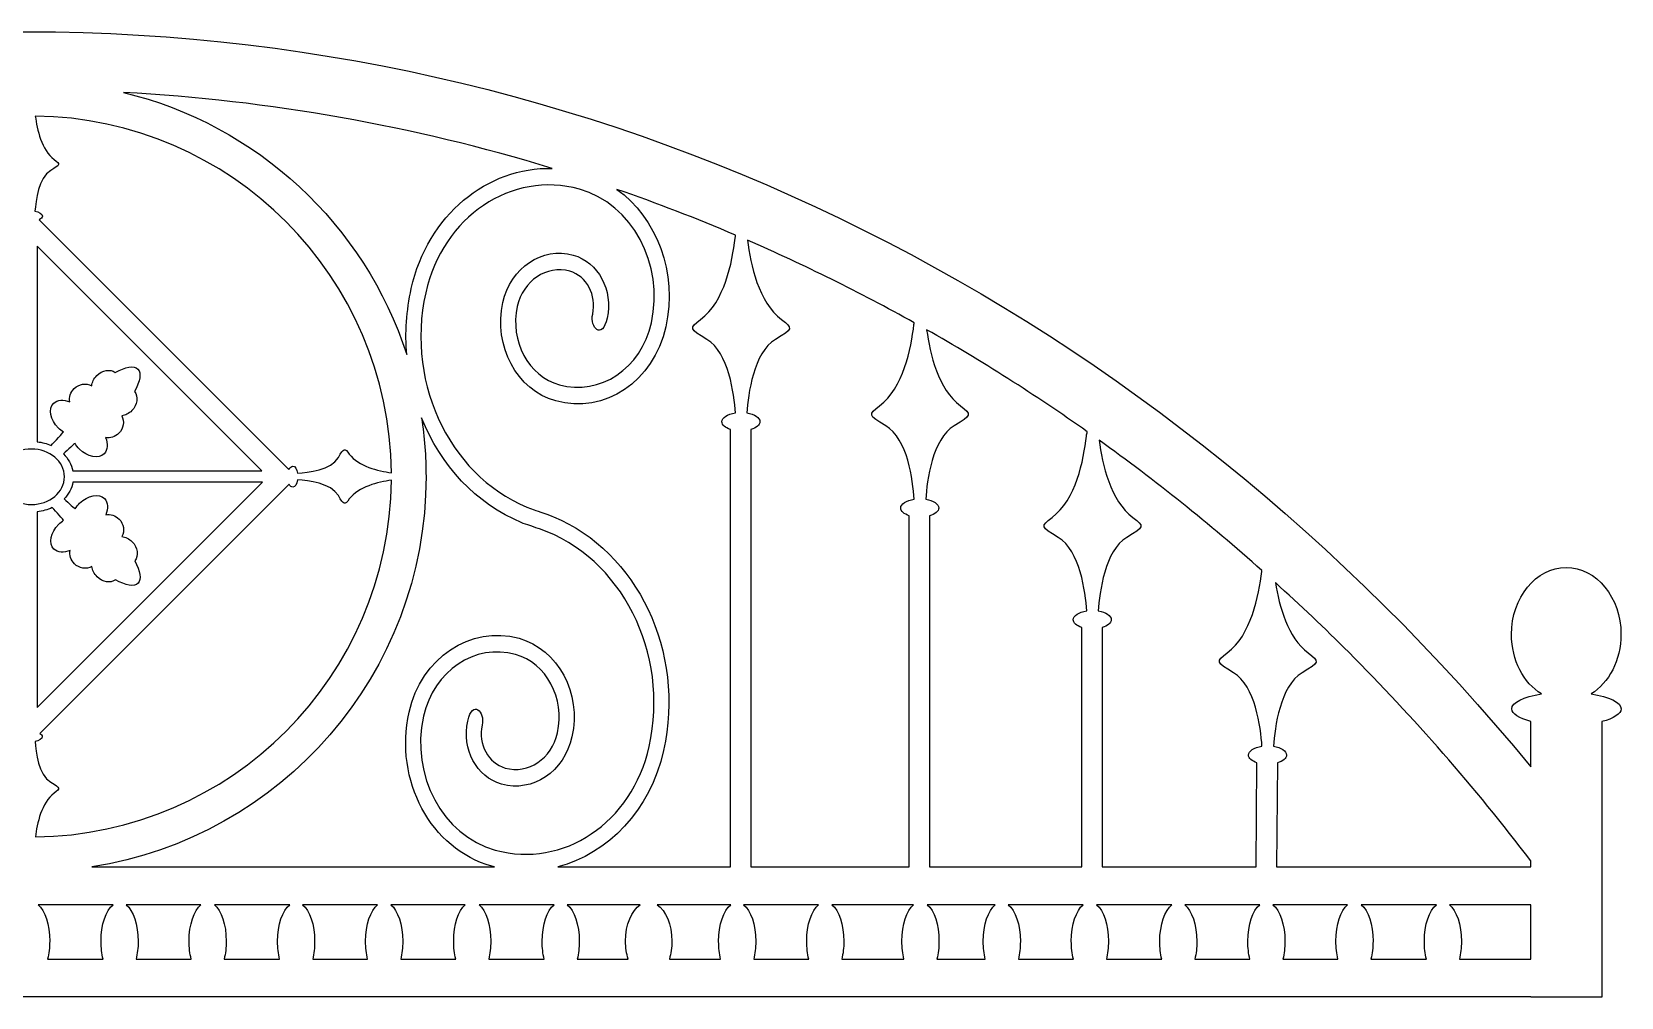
# Model space of a CAD drawing. Header units: centimetres. Extents: x -69 to 71, y 1 to 44.
# Drawn here: x 0.8 to 70.6, y 1.2 to 43.6 of the extents above; entities that cross this region are included whole.
import ezdxf

# ---------------------------------------------------------------- set-up
doc = ezdxf.new("R2010")
doc.units = ezdxf.units.CM
doc.header["$MEASUREMENT"] = 0
doc.layers.add('layer 1', color=7, linetype='Continuous')

msp = doc.modelspace()

# ---------------------------------------------------------------- linework, layer by layer
at = {"layer": 'layer 1', "color": 251}
for points, knots in [([(69.31202, 14.49836), (70.0877, 14.98567), (70.61967, 15.9718), (70.61967, 17.11108), (70.61967, 17.11108), (70.61967, 18.73404), (69.54298, 20.04937), (68.21574, 20.04937), (68.21574, 20.04937), (66.88788, 20.04937), (65.81191, 18.73404), (65.81191, 17.11108), (65.81191, 17.11108), (65.81191, 15.96983), (66.34523, 14.98277), (67.12268, 14.49608), (67.12268, 14.49608), (66.35021, 14.37402), (65.82082, 14.12803), (65.82082, 13.84391), (65.82082, 13.84391), (65.82082, 13.62061), (66.14815, 13.42104), (66.6622, 13.28634), (66.6622, 13.28634), (66.6622, 13.28634), (66.6622, 11.29315), (66.6622, 11.29315), (66.6622, 11.29315), (50.36852, 31.11957), (26.8219, 43.57526), (0.63469, 43.57526), (0.63469, 43.57526), (-25.32932, 43.57526), (-48.69719, 31.33002), (-64.9744, 11.79663), (-64.9744, 11.79663), (-64.9744, 11.79663), (-64.9744, 13.33079), (-64.9744, 13.33079), (-64.9744, 13.33079), (-64.51175, 13.46477), (-64.2212, 13.65346), (-64.2212, 13.8637), (-64.2212, 13.8637), (-64.2212, 14.14968), (-64.75743, 14.39702), (-65.5385, 14.51825), (-65.5385, 14.51825), (-64.7624, 15.00567), (-64.23053, 15.99149), (-64.23053, 17.13128), (-64.23053, 17.13128), (-64.23053, 18.75383), (-65.30712, 20.06936), (-66.63436, 20.06936), (-66.63436, 20.06936), (-67.96232, 20.06936), (-69.03891, 18.75383), (-69.03891, 17.13128), (-69.03891, 17.13128), (-69.03891, 15.98983), (-68.50559, 15.00277), (-67.72742, 14.51608), (-67.72742, 14.51608), (-68.50031, 14.39401), (-69.02927, 14.14823), (-69.02927, 13.8637), (-69.02927, 13.8637), (-69.02927, 13.62683), (-68.6605, 13.41659), (-68.09112, 13.28251), (-68.09112, 13.28251), (-68.09112, 13.28251), (-68.09112, 1.18451), (-68.09112, 1.18451), (-68.09112, 1.18451), (-68.09112, 1.18451), (-64.9744, 1.18451), (-64.9744, 1.18451), (-64.9744, 1.18451), (-64.9744, 1.18451), (-64.9744, 1.1928), (-64.9744, 1.1928), (-64.9744, 1.1928), (-64.9744, 1.1928), (66.6622, 1.1928), (66.6622, 1.1928), (66.6622, 1.1928), (66.6622, 1.1928), (66.6622, 1.1812), (66.6622, 1.1812), (66.6622, 1.1812), (66.6622, 1.1812), (69.77892, 1.1812), (69.77892, 1.1812), (69.77892, 1.1812), (69.77892, 1.1812), (69.77892, 13.28375), (69.77892, 13.28375), (69.77892, 13.28375), (70.29835, 13.41876), (70.62931, 13.61937), (70.62931, 13.84391), (70.62931, 13.84391), (70.62931, 14.12968), (70.09278, 14.37702), (69.31202, 14.49836)], [0, 0, 0, 0, 0.03703704, 0.03703704, 0.03703704, 0.03703704, 0.07407407, 0.07407407, 0.07407407, 0.07407407, 0.11111111, 0.11111111, 0.11111111, 0.11111111, 0.14814815, 0.14814815, 0.14814815, 0.14814815, 0.18518519, 0.18518519, 0.18518519, 0.18518519, 0.22222222, 0.22222222, 0.22222222, 0.22222222, 0.25925926, 0.25925926, 0.25925926, 0.25925926, 0.2962963, 0.2962963, 0.2962963, 0.2962963, 0.33333333, 0.33333333, 0.33333333, 0.33333333, 0.37037037, 0.37037037, 0.37037037, 0.37037037, 0.40740741, 0.40740741, 0.40740741, 0.40740741, 0.44444444, 0.44444444, 0.44444444, 0.44444444, 0.48148148, 0.48148148, 0.48148148, 0.48148148, 0.51851852, 0.51851852, 0.51851852, 0.51851852, 0.55555556, 0.55555556, 0.55555556, 0.55555556, 0.59259259, 0.59259259, 0.59259259, 0.59259259, 0.62962963, 0.62962963, 0.62962963, 0.62962963, 0.66666667, 0.66666667, 0.66666667, 0.66666667, 0.7037037, 0.7037037, 0.7037037, 0.7037037, 0.74074074, 0.74074074, 0.74074074, 0.74074074, 0.77777778, 0.77777778, 0.77777778, 0.77777778, 0.81481481, 0.81481481, 0.81481481, 0.81481481, 0.85185185, 0.85185185, 0.85185185, 0.85185185, 0.88888889, 0.88888889, 0.88888889, 0.88888889, 0.92592593, 0.92592593, 0.92592593, 0.92592593, 0.96296296, 0.96296296, 0.96296296, 0.96296296, 1, 1, 1, 1]), ([(23.68477, 37.57579), (20.83259, 37.65609), (18.21065, 35.52271), (17.49164, 32.29564), (17.49164, 32.29564), (17.27498, 31.32432), (17.21436, 30.35125), (17.29031, 29.40771), (17.29031, 29.40771), (15.44053, 35.10005), (10.72851, 39.50101), (4.85059, 40.91031), (4.85059, 40.91031), (11.26577, 40.56723), (17.57734, 39.43811), (23.68477, 37.57579)], [0, 0, 0, 0, 0.25, 0.25, 0.25, 0.25, 0.5, 0.5, 0.5, 0.5, 0.75, 0.75, 0.75, 0.75, 1, 1, 1, 1]), ([(1.80848, 37.96726), (1.2505, 38.38183), (1.05663, 39.28268), (0.97995, 39.8731), (0.97995, 39.8731), (9.58188, 39.77259), (16.53183, 32.81518), (16.6196, 24.21055), (16.6196, 24.21055), (16.02949, 24.2921), (15.17278, 24.49084), (14.77085, 25.03141), (14.77085, 25.03141), (14.56455, 25.30931), (14.54455, 25.30931), (14.28923, 24.88044), (14.28923, 24.88044), (13.97019, 24.34515), (12.95598, 24.21739), (12.49799, 24.18703), (12.49799, 24.18703), (12.46836, 24.37064), (12.38515, 24.50369), (12.28599, 24.50369), (12.28599, 24.50369), (12.22102, 24.50369), (12.16279, 24.44545), (12.12134, 24.35375), (12.12134, 24.35375), (12.12134, 24.35375), (1.15341, 35.32148), (1.15341, 35.32148), (1.15341, 35.32148), (1.23941, 35.36262), (1.29298, 35.41919), (1.29298, 35.48219), (1.29298, 35.48219), (1.29298, 35.58332), (1.15413, 35.66756), (0.96451, 35.69596), (0.96451, 35.69596), (0.99487, 36.15488), (1.12273, 37.1665), (1.6574, 37.48533), (1.6574, 37.48533), (2.0869, 37.74096), (2.0869, 37.76054), (1.80848, 37.96726)], [0, 0, 0, 0, 0.08333333, 0.08333333, 0.08333333, 0.08333333, 0.16666667, 0.16666667, 0.16666667, 0.16666667, 0.25, 0.25, 0.25, 0.25, 0.33333333, 0.33333333, 0.33333333, 0.33333333, 0.41666667, 0.41666667, 0.41666667, 0.41666667, 0.5, 0.5, 0.5, 0.5, 0.58333333, 0.58333333, 0.58333333, 0.58333333, 0.66666667, 0.66666667, 0.66666667, 0.66666667, 0.75, 0.75, 0.75, 0.75, 0.83333333, 0.83333333, 0.83333333, 0.83333333, 0.91666667, 0.91666667, 0.91666667, 0.91666667, 1, 1, 1, 1]), ([(30.47298, 30.06899), (31.43828, 29.49392), (31.66883, 27.66765), (31.72458, 26.83954), (31.72458, 26.83954), (31.38191, 26.78866), (31.13126, 26.63604), (31.13126, 26.45346), (31.13126, 26.45346), (31.13126, 26.31264), (31.27943, 26.18892), (31.50428, 26.11608), (31.50428, 26.11608), (31.50428, 26.11608), (31.50428, 6.90483), (31.50428, 6.90483), (31.50428, 6.90483), (31.50428, 6.90483), (23.92537, 6.90483), (23.92537, 6.90483), (23.92537, 6.90483), (26.13471, 7.47587), (27.98563, 9.37902), (28.5718, 12.01029), (28.5718, 12.01029), (29.54021, 16.35622), (27.40662, 20.75397), (23.74197, 22.28005), (23.74197, 22.28005), (23.59131, 22.34284), (23.03012, 22.52935), (22.89448, 22.57743), (22.89448, 22.57743), (19.33262, 23.83504), (17.20929, 28.00928), (18.12527, 32.11855), (18.12527, 32.11855), (18.86852, 35.45629), (21.90027, 37.49455), (24.88249, 36.6623), (24.88249, 36.6623), (27.19814, 36.01603), (28.61252, 33.38124), (28.03485, 30.78924), (28.03485, 30.78924), (27.59012, 28.79408), (25.77775, 27.57574), (23.995, 28.07342), (23.995, 28.07342), (22.63885, 28.45194), (21.81074, 29.99532), (22.14874, 31.51353), (22.14874, 31.51353), (22.40219, 32.64918), (23.43422, 33.3428), (24.44947, 33.05961), (24.44947, 33.05961), (25.19158, 32.85248), (25.64429, 32.00789), (25.45902, 31.17688), (25.45902, 31.17688), (25.32836, 30.59133), (25.87453, 30.02123), (26.09223, 31), (26.09223, 31), (26.36536, 32.22373), (25.70097, 33.46351), (24.60759, 33.76887), (24.60759, 33.76887), (23.24077, 34.15008), (21.85644, 33.22001), (21.51553, 31.6904), (21.51553, 31.6904), (21.08925, 29.77845), (22.12843, 27.84132), (23.83688, 27.36426), (23.83688, 27.36426), (25.97234, 26.76846), (28.13557, 28.22201), (28.66847, 30.61237), (28.66847, 30.61237), (29.19972, 32.99713), (28.26903, 35.40293), (26.51561, 36.65711), (26.51561, 36.65711), (28.27514, 36.04846), (30.01613, 35.37754), (31.73525, 34.64579), (31.73525, 34.64579), (31.72737, 34.60621), (31.72022, 34.56404), (31.71453, 34.51782), (31.71453, 34.51782), (31.58925, 33.45978), (31.25084, 31.71931), (30.20026, 30.93897), (30.20026, 30.93897), (29.69906, 30.56626), (29.69906, 30.5304), (30.47298, 30.06899)], [0, 0, 0, 0, 0.04, 0.04, 0.04, 0.04, 0.08, 0.08, 0.08, 0.08, 0.12, 0.12, 0.12, 0.12, 0.16, 0.16, 0.16, 0.16, 0.2, 0.2, 0.2, 0.2, 0.24, 0.24, 0.24, 0.24, 0.28, 0.28, 0.28, 0.28, 0.32, 0.32, 0.32, 0.32, 0.36, 0.36, 0.36, 0.36, 0.4, 0.4, 0.4, 0.4, 0.44, 0.44, 0.44, 0.44, 0.48, 0.48, 0.48, 0.48, 0.52, 0.52, 0.52, 0.52, 0.56, 0.56, 0.56, 0.56, 0.6, 0.6, 0.6, 0.6, 0.64, 0.64, 0.64, 0.64, 0.68, 0.68, 0.68, 0.68, 0.72, 0.72, 0.72, 0.72, 0.76, 0.76, 0.76, 0.76, 0.8, 0.8, 0.8, 0.8, 0.84, 0.84, 0.84, 0.84, 0.88, 0.88, 0.88, 0.88, 0.92, 0.92, 0.92, 0.92, 0.96, 0.96, 0.96, 0.96, 1, 1, 1, 1]), ([(38.32679, 26.27866), (39.29199, 25.70348), (39.52295, 23.87732), (39.57797, 23.049), (39.57797, 23.049), (39.23562, 22.99833), (38.98466, 22.8457), (38.98466, 22.66312), (38.98466, 22.66312), (38.98466, 22.52241), (39.13314, 22.39817), (39.3581, 22.32574), (39.3581, 22.32574), (39.3581, 22.32574), (39.3581, 6.90483), (39.3581, 6.90483), (39.3581, 6.90483), (39.3581, 6.90483), (32.39996, 6.90483), (32.39996, 6.90483), (32.39996, 6.90483), (32.39996, 6.90483), (32.39996, 26.1079), (32.39996, 26.1079), (32.39996, 26.1079), (32.64087, 26.17908), (32.80407, 26.30653), (32.80407, 26.45346), (32.80407, 26.45346), (32.80407, 26.6321), (32.56378, 26.78234), (32.2322, 26.83633), (32.2322, 26.83633), (32.28681, 27.66289), (32.51704, 29.49319), (33.48338, 30.06899), (33.48338, 30.06899), (34.25803, 30.5304), (34.25803, 30.56626), (33.75611, 30.93897), (33.75611, 30.93897), (32.73661, 31.69652), (32.38814, 33.35782), (32.25396, 34.42198), (32.25396, 34.42198), (34.7442, 33.34197), (37.18803, 32.13161), (39.57942, 30.79836), (39.57942, 30.79836), (39.5758, 30.77494), (39.57155, 30.75246), (39.56834, 30.72707), (39.56834, 30.72707), (39.44306, 29.66924), (39.10465, 27.92867), (38.05438, 27.14863), (38.05438, 27.14863), (37.55245, 26.77582), (37.55245, 26.73986), (38.32679, 26.27866)], [0, 0, 0, 0, 0.06666667, 0.06666667, 0.06666667, 0.06666667, 0.13333333, 0.13333333, 0.13333333, 0.13333333, 0.2, 0.2, 0.2, 0.2, 0.26666667, 0.26666667, 0.26666667, 0.26666667, 0.33333333, 0.33333333, 0.33333333, 0.33333333, 0.4, 0.4, 0.4, 0.4, 0.46666667, 0.46666667, 0.46666667, 0.46666667, 0.53333333, 0.53333333, 0.53333333, 0.53333333, 0.6, 0.6, 0.6, 0.6, 0.66666667, 0.66666667, 0.66666667, 0.66666667, 0.73333333, 0.73333333, 0.73333333, 0.73333333, 0.8, 0.8, 0.8, 0.8, 0.86666667, 0.86666667, 0.86666667, 0.86666667, 0.93333333, 0.93333333, 0.93333333, 0.93333333, 1, 1, 1, 1]), ([(4.06206, 25.753), (4.26546, 25.71912), (4.48534, 25.78336), (4.64677, 25.9449), (4.64677, 25.9449), (4.86023, 26.15805), (4.90126, 26.47273), (4.77308, 26.71686), (4.77308, 26.71686), (4.92841, 26.73468), (5.08901, 26.80991), (5.21926, 26.94015), (5.21926, 26.94015), (5.47167, 27.19267), (5.51664, 27.55699), (5.33459, 27.77852), (5.33459, 27.77852), (5.58058, 28.22615), (5.65052, 28.5969), (5.48245, 28.76517), (5.48245, 28.76517), (5.31386, 28.93386), (4.94126, 28.86278), (4.49218, 28.61544), (4.49218, 28.61544), (4.26909, 28.77398), (3.9228, 28.72269), (3.67929, 28.4796), (3.67929, 28.4796), (3.54936, 28.34935), (3.47403, 28.18906), (3.45621, 28.03353), (3.45621, 28.03353), (3.21167, 28.16212), (2.89719, 28.12046), (2.68446, 27.90742), (2.68446, 27.90742), (2.52271, 27.74599), (2.45847, 27.5259), (2.49235, 27.32281), (2.49235, 27.32281), (2.22284, 27.43918), (1.95085, 27.42747), (1.78734, 27.26427), (1.78734, 27.26427), (1.54353, 27.02046), (1.63564, 26.53283), (1.99375, 26.17514), (1.99375, 26.17514), (2.06224, 26.10624), (2.1358, 26.04769), (2.21145, 25.99899), (2.21145, 25.99899), (2.20751, 25.97941), (1.82661, 25.56898), (1.67595, 25.40713), (1.67595, 25.40713), (1.48861, 25.49106), (1.28117, 25.54763), (1.06201, 25.57261), (1.06201, 25.57261), (1.06201, 25.57261), (1.06201, 34.16034), (1.06201, 34.16034), (1.06201, 34.16034), (1.06201, 34.16034), (10.93264, 24.28961), (10.93264, 24.28961), (10.93264, 24.28961), (10.93264, 24.28961), (2.62768, 24.28961), (2.62768, 24.28961), (2.62768, 24.28961), (2.57204, 24.57363), (2.42635, 24.83132), (2.21435, 25.04125), (2.21435, 25.04125), (2.4049, 25.21709), (2.70591, 25.49158), (2.72446, 25.49572), (2.72446, 25.49572), (2.77544, 25.41158), (2.83864, 25.32983), (2.9147, 25.25377), (2.9147, 25.25377), (3.27208, 24.89609), (3.7597, 24.80418), (4.00341, 25.04789), (4.00341, 25.04789), (4.16661, 25.21119), (4.17842, 25.48339), (4.06206, 25.753)], [0, 0, 0, 0, 0.04347826, 0.04347826, 0.04347826, 0.04347826, 0.08695652, 0.08695652, 0.08695652, 0.08695652, 0.13043478, 0.13043478, 0.13043478, 0.13043478, 0.17391304, 0.17391304, 0.17391304, 0.17391304, 0.2173913, 0.2173913, 0.2173913, 0.2173913, 0.26086957, 0.26086957, 0.26086957, 0.26086957, 0.30434783, 0.30434783, 0.30434783, 0.30434783, 0.34782609, 0.34782609, 0.34782609, 0.34782609, 0.39130435, 0.39130435, 0.39130435, 0.39130435, 0.43478261, 0.43478261, 0.43478261, 0.43478261, 0.47826087, 0.47826087, 0.47826087, 0.47826087, 0.52173913, 0.52173913, 0.52173913, 0.52173913, 0.56521739, 0.56521739, 0.56521739, 0.56521739, 0.60869565, 0.60869565, 0.60869565, 0.60869565, 0.65217391, 0.65217391, 0.65217391, 0.65217391, 0.69565217, 0.69565217, 0.69565217, 0.69565217, 0.73913043, 0.73913043, 0.73913043, 0.73913043, 0.7826087, 0.7826087, 0.7826087, 0.7826087, 0.82608696, 0.82608696, 0.82608696, 0.82608696, 0.86956522, 0.86956522, 0.86956522, 0.86956522, 0.91304348, 0.91304348, 0.91304348, 0.91304348, 0.95652174, 0.95652174, 0.95652174, 0.95652174, 1, 1, 1, 1]), ([(45.90384, 21.37526), (46.86945, 20.80008), (47.1001, 18.97381), (47.15512, 18.1458), (47.15512, 18.1458), (46.81308, 18.09472), (46.56212, 17.94251), (46.56212, 17.75952), (46.56212, 17.75952), (46.56212, 17.6187), (46.7106, 17.49498), (46.93514, 17.42214), (46.93514, 17.42214), (46.93514, 17.42214), (46.93514, 6.90483), (46.93514, 6.90483), (46.93514, 6.90483), (46.93514, 6.90483), (40.25335, 6.90483), (40.25335, 6.90483), (40.25335, 6.90483), (40.25335, 6.90483), (40.25335, 22.31756), (40.25335, 22.31756), (40.25335, 22.31756), (40.49499, 22.38854), (40.65777, 22.51599), (40.65777, 22.66312), (40.65777, 22.66312), (40.65777, 22.84176), (40.41759, 22.9917), (40.08591, 23.04558), (40.08591, 23.04558), (40.14093, 23.87255), (40.37075, 25.70275), (41.3375, 26.27866), (41.3375, 26.27866), (42.11143, 26.73986), (42.11143, 26.77582), (41.60981, 27.14863), (41.60981, 27.14863), (40.63322, 27.87396), (40.27231, 29.42936), (40.12559, 30.49435), (40.12559, 30.49435), (42.53512, 29.12711), (44.889, 27.63159), (47.18082, 26.01288), (47.18082, 26.01288), (47.16611, 25.95703), (47.15398, 25.89517), (47.14549, 25.82378), (47.14549, 25.82378), (47.02052, 24.76584), (46.68169, 23.02537), (45.63153, 22.24523), (45.63153, 22.24523), (45.1296, 21.87242), (45.1296, 21.83636), (45.90384, 21.37526)], [0, 0, 0, 0, 0.06666667, 0.06666667, 0.06666667, 0.06666667, 0.13333333, 0.13333333, 0.13333333, 0.13333333, 0.2, 0.2, 0.2, 0.2, 0.26666667, 0.26666667, 0.26666667, 0.26666667, 0.33333333, 0.33333333, 0.33333333, 0.33333333, 0.4, 0.4, 0.4, 0.4, 0.46666667, 0.46666667, 0.46666667, 0.46666667, 0.53333333, 0.53333333, 0.53333333, 0.53333333, 0.6, 0.6, 0.6, 0.6, 0.66666667, 0.66666667, 0.66666667, 0.66666667, 0.73333333, 0.73333333, 0.73333333, 0.73333333, 0.8, 0.8, 0.8, 0.8, 0.86666667, 0.86666667, 0.86666667, 0.86666667, 0.93333333, 0.93333333, 0.93333333, 0.93333333, 1, 1, 1, 1]), ([(17.94507, 26.61946), (18.78075, 24.54057), (20.33315, 22.84466), (22.34686, 22.0152), (22.34686, 22.0152), (22.47752, 21.96132), (22.99727, 21.78776), (23.12151, 21.74497), (23.12151, 21.74497), (26.71196, 20.50787), (28.8581, 16.31467), (27.93818, 12.18716), (27.93818, 12.18716), (27.19462, 8.84964), (24.16276, 6.81116), (21.18095, 7.64332), (21.18095, 7.64332), (18.8653, 8.28989), (17.45061, 10.92458), (18.02818, 13.51668), (18.02818, 13.51668), (18.4727, 15.51153), (20.28538, 16.72966), (22.06813, 16.23219), (22.06813, 16.23219), (23.42459, 15.85347), (24.2528, 14.31029), (23.91439, 12.79208), (23.91439, 12.79208), (23.66125, 11.65602), (22.62922, 10.96271), (21.61366, 11.246), (21.61366, 11.246), (20.87217, 11.45303), (20.41926, 12.29783), (20.60411, 13.12853), (20.60411, 13.12853), (20.73446, 13.71449), (20.18861, 14.28459), (19.97091, 13.30561), (19.97091, 13.30561), (19.69818, 12.08209), (20.36248, 10.8421), (21.45554, 10.53674), (21.45554, 10.53674), (22.82236, 10.15543), (24.20669, 11.08571), (24.54832, 12.61542), (24.54832, 12.61542), (24.97388, 14.52737), (23.93501, 16.46461), (22.22656, 16.94114), (22.22656, 16.94114), (20.09121, 17.53736), (17.92756, 16.08371), (17.39497, 13.69325), (17.39497, 13.69325), (16.72922, 10.70574), (18.35343, 7.67938), (21.02252, 6.93416), (21.02252, 6.93416), (21.06179, 6.92349), (21.10106, 6.9152), (21.13961, 6.90483), (21.13961, 6.90483), (21.13961, 6.90483), (3.45869, 6.90483), (3.45869, 6.90483), (3.45869, 6.90483), (11.77298, 8.18762), (18.13853, 15.37351), (18.13853, 24.04673), (18.13853, 24.04673), (18.13853, 24.92127), (18.06993, 25.77963), (17.94507, 26.61946)], [0, 0, 0, 0, 0.05263158, 0.05263158, 0.05263158, 0.05263158, 0.10526316, 0.10526316, 0.10526316, 0.10526316, 0.15789474, 0.15789474, 0.15789474, 0.15789474, 0.21052632, 0.21052632, 0.21052632, 0.21052632, 0.26315789, 0.26315789, 0.26315789, 0.26315789, 0.31578947, 0.31578947, 0.31578947, 0.31578947, 0.36842105, 0.36842105, 0.36842105, 0.36842105, 0.42105263, 0.42105263, 0.42105263, 0.42105263, 0.47368421, 0.47368421, 0.47368421, 0.47368421, 0.52631579, 0.52631579, 0.52631579, 0.52631579, 0.57894737, 0.57894737, 0.57894737, 0.57894737, 0.63157895, 0.63157895, 0.63157895, 0.63157895, 0.68421053, 0.68421053, 0.68421053, 0.68421053, 0.73684211, 0.73684211, 0.73684211, 0.73684211, 0.78947368, 0.78947368, 0.78947368, 0.78947368, 0.84210526, 0.84210526, 0.84210526, 0.84210526, 0.89473684, 0.89473684, 0.89473684, 0.89473684, 0.94736842, 0.94736842, 0.94736842, 0.94736842, 1, 1, 1, 1]), ([(-0.62903, 24.03461), (-0.62903, 24.70709), (0.01713, 25.25253), (0.81395, 25.25253), (0.81395, 25.25253), (1.61098, 25.25253), (2.25683, 24.70709), (2.25683, 24.03461), (2.25683, 24.03461), (2.25683, 23.36171), (1.61098, 22.81586), (0.81395, 22.81586), (0.81395, 22.81586), (0.01713, 22.81586), (-0.62903, 23.36171), (-0.62903, 24.03461)], [0, 0, 0, 0, 0.25, 0.25, 0.25, 0.25, 0.5, 0.5, 0.5, 0.5, 0.75, 0.75, 0.75, 0.75, 1, 1, 1, 1]), ([(54.25988, 11.8159), (54.25988, 11.6756), (54.40774, 11.55178), (54.63156, 11.47894), (54.63156, 11.47894), (54.63156, 11.47894), (54.5926, 6.90483), (54.5926, 6.90483), (54.5926, 6.90483), (54.5926, 6.90483), (47.83081, 6.90483), (47.83081, 6.90483), (47.83081, 6.90483), (47.83081, 6.90483), (47.83081, 17.41395), (47.83081, 17.41395), (47.83081, 17.41395), (48.07245, 17.48524), (48.23492, 17.6128), (48.23492, 17.75952), (48.23492, 17.75952), (48.23492, 17.93857), (47.99432, 18.0885), (47.66306, 18.14239), (47.66306, 18.14239), (47.71797, 18.96915), (47.9479, 20.79935), (48.91497, 21.37526), (48.91497, 21.37526), (49.68889, 21.83636), (49.68889, 21.87242), (49.18696, 22.24523), (49.18696, 22.24523), (48.19348, 22.9833), (47.83765, 24.57891), (47.6959, 25.64493), (47.6959, 25.64493), (50.15755, 23.87877), (52.54573, 21.96899), (54.84967, 19.91922), (54.84967, 19.91922), (54.84781, 19.90565), (54.84501, 19.89384), (54.84356, 19.87995), (54.84356, 19.87995), (54.71829, 18.82201), (54.37946, 17.08186), (53.3296, 16.30131), (53.3296, 16.30131), (52.82737, 15.92859), (52.82737, 15.89305), (53.60201, 15.43175), (53.60201, 15.43175), (54.56721, 14.85625), (54.79786, 13.0302), (54.85289, 12.20198), (54.85289, 12.20198), (54.51084, 12.1509), (54.25988, 11.99847), (54.25988, 11.8159)], [0, 0, 0, 0, 0.06666667, 0.06666667, 0.06666667, 0.06666667, 0.13333333, 0.13333333, 0.13333333, 0.13333333, 0.2, 0.2, 0.2, 0.2, 0.26666667, 0.26666667, 0.26666667, 0.26666667, 0.33333333, 0.33333333, 0.33333333, 0.33333333, 0.4, 0.4, 0.4, 0.4, 0.46666667, 0.46666667, 0.46666667, 0.46666667, 0.53333333, 0.53333333, 0.53333333, 0.53333333, 0.6, 0.6, 0.6, 0.6, 0.66666667, 0.66666667, 0.66666667, 0.66666667, 0.73333333, 0.73333333, 0.73333333, 0.73333333, 0.8, 0.8, 0.8, 0.8, 0.86666667, 0.86666667, 0.86666667, 0.86666667, 0.93333333, 0.93333333, 0.93333333, 0.93333333, 1, 1, 1, 1]), ([(1.6603, 10.62129), (1.12481, 10.94043), (0.99736, 11.95423), (0.96741, 12.41243), (0.96741, 12.41243), (1.15123, 12.44258), (1.28407, 12.52558), (1.28407, 12.62443), (1.28407, 12.62443), (1.28407, 12.67779), (1.24438, 12.72608), (1.17983, 12.76442), (1.17983, 12.76442), (1.17983, 12.76442), (12.12746, 23.71205), (12.12746, 23.71205), (12.12746, 23.71205), (12.16818, 23.62853), (12.22424, 23.57714), (12.28599, 23.57714), (12.28599, 23.57714), (12.38702, 23.57714), (12.47188, 23.71578), (12.49976, 23.90571), (12.49976, 23.90571), (12.95889, 23.87483), (13.97082, 23.74717), (14.28923, 23.2123), (14.28923, 23.2123), (14.54455, 22.78342), (14.56455, 22.78342), (14.77085, 23.06133), (14.77085, 23.06133), (15.17278, 23.6019), (16.02949, 23.80074), (16.6196, 23.88219), (16.6196, 23.88219), (16.53142, 15.27818), (9.58219, 8.32118), (0.98099, 8.22016), (0.98099, 8.22016), (1.05632, 8.81026), (1.24946, 9.72179), (1.81169, 10.13926), (1.81169, 10.13926), (2.0897, 10.34577), (2.0897, 10.36577), (1.6603, 10.62129)], [0, 0, 0, 0, 0.08333333, 0.08333333, 0.08333333, 0.08333333, 0.16666667, 0.16666667, 0.16666667, 0.16666667, 0.25, 0.25, 0.25, 0.25, 0.33333333, 0.33333333, 0.33333333, 0.33333333, 0.41666667, 0.41666667, 0.41666667, 0.41666667, 0.5, 0.5, 0.5, 0.5, 0.58333333, 0.58333333, 0.58333333, 0.58333333, 0.66666667, 0.66666667, 0.66666667, 0.66666667, 0.75, 0.75, 0.75, 0.75, 0.83333333, 0.83333333, 0.83333333, 0.83333333, 0.91666667, 0.91666667, 0.91666667, 0.91666667, 1, 1, 1, 1]), ([(1.79946, 20.85935), (1.96266, 20.69594), (2.23497, 20.68402), (2.50489, 20.80091), (2.50489, 20.80091), (2.47101, 20.5975), (2.53525, 20.37721), (2.69658, 20.21619), (2.69658, 20.21619), (2.90973, 20.00315), (3.22452, 19.96171), (3.46874, 20.08998), (3.46874, 20.08998), (3.48626, 19.93456), (3.56148, 19.77426), (3.69214, 19.64381), (3.69214, 19.64381), (3.93461, 19.40093), (4.2808, 19.34984), (4.5043, 19.50838), (4.5043, 19.50838), (4.95369, 19.26063), (5.32609, 19.18955), (5.49457, 19.35824), (5.49457, 19.35824), (5.66306, 19.52651), (5.59311, 19.89757), (5.34671, 20.34478), (5.34671, 20.34478), (5.52949, 20.56642), (5.48421, 20.93105), (5.23149, 21.18346), (5.23149, 21.18346), (5.10114, 21.3135), (4.94053, 21.38873), (4.78521, 21.40655), (4.78521, 21.40655), (4.9138, 21.65088), (4.87235, 21.96557), (4.6589, 22.17881), (4.6589, 22.17881), (4.49788, 22.34004), (4.27758, 22.40429), (4.07449, 22.37071), (4.07449, 22.37071), (4.19086, 22.64002), (4.17904, 22.91222), (4.01595, 23.07573), (4.01595, 23.07573), (3.77214, 23.31923), (3.28451, 23.22712), (2.92724, 22.86963), (2.92724, 22.86963), (2.85118, 22.79358), (2.78798, 22.71182), (2.73658, 22.62779), (2.73658, 22.62779), (2.71876, 22.63152), (2.43961, 22.88642), (2.24823, 23.06216), (2.24823, 23.06216), (2.44562, 23.26908), (2.5795, 23.51932), (2.63017, 23.79349), (2.63017, 23.79349), (2.63017, 23.79349), (10.95627, 23.79349), (10.95627, 23.79349), (10.95627, 23.79349), (10.95627, 23.79349), (1.06201, 13.89945), (1.06201, 13.89945), (1.06201, 13.89945), (1.06201, 13.89945), (1.06201, 22.4964), (1.06201, 22.4964), (1.06201, 22.4964), (1.29837, 22.52314), (1.52032, 22.58738), (1.71957, 22.6825), (1.71957, 22.6825), (1.88629, 22.50366), (2.22036, 22.14296), (2.22398, 22.12421), (2.22398, 22.12421), (2.14793, 22.07582), (2.07436, 22.01696), (2.00587, 21.94826), (2.00587, 21.94826), (1.64818, 21.59058), (1.55565, 21.10316), (1.79946, 20.85935)], [0, 0, 0, 0, 0.04347826, 0.04347826, 0.04347826, 0.04347826, 0.08695652, 0.08695652, 0.08695652, 0.08695652, 0.13043478, 0.13043478, 0.13043478, 0.13043478, 0.17391304, 0.17391304, 0.17391304, 0.17391304, 0.2173913, 0.2173913, 0.2173913, 0.2173913, 0.26086957, 0.26086957, 0.26086957, 0.26086957, 0.30434783, 0.30434783, 0.30434783, 0.30434783, 0.34782609, 0.34782609, 0.34782609, 0.34782609, 0.39130435, 0.39130435, 0.39130435, 0.39130435, 0.43478261, 0.43478261, 0.43478261, 0.43478261, 0.47826087, 0.47826087, 0.47826087, 0.47826087, 0.52173913, 0.52173913, 0.52173913, 0.52173913, 0.56521739, 0.56521739, 0.56521739, 0.56521739, 0.60869565, 0.60869565, 0.60869565, 0.60869565, 0.65217391, 0.65217391, 0.65217391, 0.65217391, 0.69565217, 0.69565217, 0.69565217, 0.69565217, 0.73913043, 0.73913043, 0.73913043, 0.73913043, 0.7826087, 0.7826087, 0.7826087, 0.7826087, 0.82608696, 0.82608696, 0.82608696, 0.82608696, 0.86956522, 0.86956522, 0.86956522, 0.86956522, 0.91304348, 0.91304348, 0.91304348, 0.91304348, 0.95652174, 0.95652174, 0.95652174, 0.95652174, 1, 1, 1, 1]), ([(66.6622, 6.90483), (66.6622, 6.90483), (55.48858, 6.90483), (55.48858, 6.90483), (55.48858, 6.90483), (55.48858, 6.90483), (55.52754, 11.47002), (55.52754, 11.47002), (55.52754, 11.47002), (55.76918, 11.54111), (55.93269, 11.66887), (55.93269, 11.8159), (55.93269, 11.8159), (55.93269, 11.99464), (55.69281, 12.14447), (55.36113, 12.19846), (55.36113, 12.19846), (55.41574, 13.02553), (55.64608, 14.85573), (56.61231, 15.43175), (56.61231, 15.43175), (57.38624, 15.89305), (57.38624, 15.92859), (56.88504, 16.30131), (56.88504, 16.30131), (55.98408, 16.97047), (55.60753, 18.34537), (55.43936, 19.39056), (55.43936, 19.39056), (56.5317, 18.40081), (57.60684, 17.38297), (58.66001, 16.33001), (58.66001, 16.33001), (61.52607, 13.46404), (64.19413, 10.40038), (66.6622, 7.17227), (66.6622, 7.17227), (66.6622, 7.17227), (66.6622, 6.90483), (66.6622, 6.90483)], [0, 0, 0, 0, 0.1, 0.1, 0.1, 0.1, 0.2, 0.2, 0.2, 0.2, 0.3, 0.3, 0.3, 0.3, 0.4, 0.4, 0.4, 0.4, 0.5, 0.5, 0.5, 0.5, 0.6, 0.6, 0.6, 0.6, 0.7, 0.7, 0.7, 0.7, 0.8, 0.8, 0.8, 0.8, 0.9, 0.9, 0.9, 0.9, 1, 1, 1, 1]), ([(3.86643, 3.63373), (3.86643, 3.35406), (3.89886, 3.09098), (3.95492, 2.85732), (3.95492, 2.85732), (3.95492, 2.85732), (1.51969, 2.85732), (1.51969, 2.85732), (1.51969, 2.85732), (1.57782, 3.09419), (1.61171, 3.36194), (1.61171, 3.64678), (1.61171, 3.64678), (1.61171, 4.36879), (1.40043, 4.98583), (1.10129, 5.24063), (1.10129, 5.24063), (1.10129, 5.24063), (4.39291, 5.24063), (4.39291, 5.24063), (4.39291, 5.24063), (4.08558, 4.99474), (3.86643, 4.3691), (3.86643, 3.63373)], [0, 0, 0, 0, 0.16666667, 0.16666667, 0.16666667, 0.16666667, 0.33333333, 0.33333333, 0.33333333, 0.33333333, 0.5, 0.5, 0.5, 0.5, 0.66666667, 0.66666667, 0.66666667, 0.66666667, 0.83333333, 0.83333333, 0.83333333, 0.83333333, 1, 1, 1, 1]), ([(7.82483, 2.85732), (7.82483, 2.85732), (5.40743, 2.85732), (5.40743, 2.85732), (5.40743, 2.85732), (5.4638, 3.09098), (5.49592, 3.35406), (5.49592, 3.63373), (5.49592, 3.63373), (5.49592, 4.3691), (5.27677, 4.99474), (4.96944, 5.24063), (4.96944, 5.24063), (4.96944, 5.24063), (8.25039, 5.24063), (8.25039, 5.24063), (8.25039, 5.24063), (7.94835, 4.98905), (7.73417, 4.36879), (7.73417, 3.64191), (7.73417, 3.64191), (7.73417, 3.35903), (7.76743, 3.09253), (7.82483, 2.85732)], [0, 0, 0, 0, 0.16666667, 0.16666667, 0.16666667, 0.16666667, 0.33333333, 0.33333333, 0.33333333, 0.33333333, 0.5, 0.5, 0.5, 0.5, 0.66666667, 0.66666667, 0.66666667, 0.66666667, 0.83333333, 0.83333333, 0.83333333, 0.83333333, 1, 1, 1, 1]), ([(11.6188, 3.62896), (11.6188, 3.35106), (11.65092, 3.08973), (11.70625, 2.85732), (11.70625, 2.85732), (11.70625, 2.85732), (9.27341, 2.85732), (9.27341, 2.85732), (9.27341, 2.85732), (9.33061, 3.09253), (9.36345, 3.35903), (9.36345, 3.64191), (9.36345, 3.64191), (9.36345, 4.36879), (9.1499, 4.98905), (8.84796, 5.24063), (8.84796, 5.24063), (8.84796, 5.24063), (12.15139, 5.24063), (12.15139, 5.24063), (12.15139, 5.24063), (11.84044, 4.99806), (11.6188, 4.3691), (11.6188, 3.62896)], [0, 0, 0, 0, 0.16666667, 0.16666667, 0.16666667, 0.16666667, 0.33333333, 0.33333333, 0.33333333, 0.33333333, 0.5, 0.5, 0.5, 0.5, 0.66666667, 0.66666667, 0.66666667, 0.66666667, 0.83333333, 0.83333333, 0.83333333, 0.83333333, 1, 1, 1, 1]), ([(15.57585, 2.85732), (15.57585, 2.85732), (13.16094, 2.85732), (13.16094, 2.85732), (13.16094, 2.85732), (13.21658, 3.08973), (13.24839, 3.35106), (13.24839, 3.62896), (13.24839, 3.62896), (13.24839, 4.3691), (13.02634, 4.99806), (12.7158, 5.24063), (12.7158, 5.24063), (12.7158, 5.24063), (16.00887, 5.24063), (16.00887, 5.24063), (16.00887, 5.24063), (15.70362, 4.99236), (15.48654, 4.36879), (15.48654, 3.63735), (15.48654, 3.63735), (15.48654, 3.35624), (15.51938, 3.0917), (15.57585, 2.85732)], [0, 0, 0, 0, 0.16666667, 0.16666667, 0.16666667, 0.16666667, 0.33333333, 0.33333333, 0.33333333, 0.33333333, 0.5, 0.5, 0.5, 0.5, 0.66666667, 0.66666667, 0.66666667, 0.66666667, 0.83333333, 0.83333333, 0.83333333, 0.83333333, 1, 1, 1, 1]), ([(19.44536, 2.85732), (19.44536, 2.85732), (17.02692, 2.85732), (17.02692, 2.85732), (17.02692, 2.85732), (17.08329, 3.0917), (17.11613, 3.35624), (17.11613, 3.63735), (17.11613, 3.63735), (17.11613, 4.36879), (16.89916, 4.99236), (16.5939, 5.24063), (16.5939, 5.24063), (16.5939, 5.24063), (19.86553, 5.24063), (19.86553, 5.24063), (19.86553, 5.24063), (19.56607, 4.98646), (19.35397, 4.36879), (19.35397, 3.64554), (19.35397, 3.64554), (19.35397, 3.36142), (19.38723, 3.09367), (19.44536, 2.85732)], [0, 0, 0, 0, 0.16666667, 0.16666667, 0.16666667, 0.16666667, 0.33333333, 0.33333333, 0.33333333, 0.33333333, 0.5, 0.5, 0.5, 0.5, 0.66666667, 0.66666667, 0.66666667, 0.66666667, 0.83333333, 0.83333333, 0.83333333, 0.83333333, 1, 1, 1, 1]), ([(23.2389, 3.63269), (23.2389, 3.35334), (23.27113, 3.09077), (23.32708, 2.85732), (23.32708, 2.85732), (23.32708, 2.85732), (20.89258, 2.85732), (20.89258, 2.85732), (20.89258, 2.85732), (20.9504, 3.09367), (20.98356, 3.36142), (20.98356, 3.64554), (20.98356, 3.64554), (20.98356, 4.36879), (20.77156, 4.98646), (20.47273, 5.24063), (20.47273, 5.24063), (20.47273, 5.24063), (23.76694, 5.24063), (23.76694, 5.24063), (23.76694, 5.24063), (23.45847, 4.99547), (23.2389, 4.3691), (23.2389, 3.63269)], [0, 0, 0, 0, 0.16666667, 0.16666667, 0.16666667, 0.16666667, 0.33333333, 0.33333333, 0.33333333, 0.33333333, 0.5, 0.5, 0.5, 0.5, 0.66666667, 0.66666667, 0.66666667, 0.66666667, 0.83333333, 0.83333333, 0.83333333, 0.83333333, 1, 1, 1, 1]), ([(26.90293, 3.64088), (26.90293, 3.35831), (26.94396, 3.09253), (27.01536, 2.85732), (27.01536, 2.85732), (27.01536, 2.85732), (24.78032, 2.85732), (24.78032, 2.85732), (24.78032, 2.85732), (24.83607, 3.09077), (24.86819, 3.35334), (24.86819, 3.63269), (24.86819, 3.63269), (24.86819, 4.3691), (24.64862, 4.99547), (24.34026, 5.24063), (24.34026, 5.24063), (24.34026, 5.24063), (27.54971, 5.24063), (27.54971, 5.24063), (27.54971, 5.24063), (27.17141, 4.98956), (26.90293, 4.36879), (26.90293, 3.64088)], [0, 0, 0, 0, 0.16666667, 0.16666667, 0.16666667, 0.16666667, 0.33333333, 0.33333333, 0.33333333, 0.33333333, 0.5, 0.5, 0.5, 0.5, 0.66666667, 0.66666667, 0.66666667, 0.66666667, 0.83333333, 0.83333333, 0.83333333, 0.83333333, 1, 1, 1, 1]), ([(30.99096, 3.62782), (30.99096, 3.35064), (31.02308, 3.08921), (31.07842, 2.85732), (31.07842, 2.85732), (31.07842, 2.85732), (28.82701, 2.85732), (28.82701, 2.85732), (28.82701, 2.85732), (28.89871, 3.09253), (28.93944, 3.35831), (28.93944, 3.64088), (28.93944, 3.64088), (28.93944, 4.36879), (28.67096, 4.98956), (28.29296, 5.24063), (28.29296, 5.24063), (28.29296, 5.24063), (31.52532, 5.24063), (31.52532, 5.24063), (31.52532, 5.24063), (31.21374, 4.99879), (30.99096, 4.3691), (30.99096, 3.62782)], [0, 0, 0, 0, 0.16666667, 0.16666667, 0.16666667, 0.16666667, 0.33333333, 0.33333333, 0.33333333, 0.33333333, 0.5, 0.5, 0.5, 0.5, 0.66666667, 0.66666667, 0.66666667, 0.66666667, 0.83333333, 0.83333333, 0.83333333, 0.83333333, 1, 1, 1, 1]), ([(34.85881, 3.63621), (34.85881, 3.35551), (34.89165, 3.09129), (34.94802, 2.85732), (34.94802, 2.85732), (34.94802, 2.85732), (32.53342, 2.85732), (32.53342, 2.85732), (32.53342, 2.85732), (32.58875, 3.08921), (32.62056, 3.35064), (32.62056, 3.62782), (32.62056, 3.62782), (32.62056, 4.3691), (32.39778, 4.99879), (32.0862, 5.24063), (32.0862, 5.24063), (32.0862, 5.24063), (35.38249, 5.24063), (35.38249, 5.24063), (35.38249, 5.24063), (35.07651, 4.99288), (34.85881, 4.36879), (34.85881, 3.63621)], [0, 0, 0, 0, 0.16666667, 0.16666667, 0.16666667, 0.16666667, 0.33333333, 0.33333333, 0.33333333, 0.33333333, 0.5, 0.5, 0.5, 0.5, 0.66666667, 0.66666667, 0.66666667, 0.66666667, 0.83333333, 0.83333333, 0.83333333, 0.83333333, 1, 1, 1, 1]), ([(39.12889, 2.85732), (39.12889, 2.85732), (36.39908, 2.85732), (36.39908, 2.85732), (36.39908, 2.85732), (36.45587, 3.09129), (36.4884, 3.35551), (36.4884, 3.63621), (36.4884, 3.63621), (36.4884, 4.36879), (36.2706, 4.99288), (35.96503, 5.24063), (35.96503, 5.24063), (35.96503, 5.24063), (39.55124, 5.24063), (39.55124, 5.24063), (39.55124, 5.24063), (39.25095, 4.98718), (39.03823, 4.36879), (39.03823, 3.64461), (39.03823, 3.64461), (39.03823, 3.36069), (39.07138, 3.09346), (39.12889, 2.85732)], [0, 0, 0, 0, 0.16666667, 0.16666667, 0.16666667, 0.16666667, 0.33333333, 0.33333333, 0.33333333, 0.33333333, 0.5, 0.5, 0.5, 0.5, 0.66666667, 0.66666667, 0.66666667, 0.66666667, 0.83333333, 0.83333333, 0.83333333, 0.83333333, 1, 1, 1, 1]), ([(42.61117, 3.63145), (42.61117, 3.35282), (42.64298, 3.09025), (42.69935, 2.85732), (42.69935, 2.85732), (42.69935, 2.85732), (40.57643, 2.85732), (40.57643, 2.85732), (40.57643, 2.85732), (40.63425, 3.09346), (40.66782, 3.36069), (40.66782, 3.64461), (40.66782, 3.64461), (40.66782, 4.36879), (40.4551, 4.98718), (40.15481, 5.24063), (40.15481, 5.24063), (40.15481, 5.24063), (43.14056, 5.24063), (43.14056, 5.24063), (43.14056, 5.24063), (42.83147, 4.99651), (42.61117, 4.3691), (42.61117, 3.63145)], [0, 0, 0, 0, 0.16666667, 0.16666667, 0.16666667, 0.16666667, 0.33333333, 0.33333333, 0.33333333, 0.33333333, 0.5, 0.5, 0.5, 0.5, 0.66666667, 0.66666667, 0.66666667, 0.66666667, 0.83333333, 0.83333333, 0.83333333, 0.83333333, 1, 1, 1, 1]), ([(46.56854, 2.85732), (46.56854, 2.85732), (44.15259, 2.85732), (44.15259, 2.85732), (44.15259, 2.85732), (44.20823, 3.09025), (44.24077, 3.35282), (44.24077, 3.63145), (44.24077, 3.63145), (44.24077, 4.3691), (44.02017, 4.99651), (43.71097, 5.24063), (43.71097, 5.24063), (43.71097, 5.24063), (46.99804, 5.24063), (46.99804, 5.24063), (46.99804, 5.24063), (46.69423, 4.99029), (46.47902, 4.36879), (46.47902, 3.63963), (46.47902, 3.63963), (46.47902, 3.35779), (46.51145, 3.09222), (46.56854, 2.85732)], [0, 0, 0, 0, 0.16666667, 0.16666667, 0.16666667, 0.16666667, 0.33333333, 0.33333333, 0.33333333, 0.33333333, 0.5, 0.5, 0.5, 0.5, 0.66666667, 0.66666667, 0.66666667, 0.66666667, 0.83333333, 0.83333333, 0.83333333, 0.83333333, 1, 1, 1, 1]), ([(50.36354, 3.62658), (50.36354, 3.34992), (50.39494, 3.08901), (50.44996, 2.85732), (50.44996, 2.85732), (50.44996, 2.85732), (48.01857, 2.85732), (48.01857, 2.85732), (48.01857, 2.85732), (48.07566, 3.09222), (48.10851, 3.35779), (48.10851, 3.63963), (48.10851, 3.63963), (48.10851, 4.36879), (47.8933, 4.99029), (47.58949, 5.24063), (47.58949, 5.24063), (47.58949, 5.24063), (50.89904, 5.24063), (50.89904, 5.24063), (50.89904, 5.24063), (50.58705, 4.99993), (50.36354, 4.3691), (50.36354, 3.62658)], [0, 0, 0, 0, 0.16666667, 0.16666667, 0.16666667, 0.16666667, 0.33333333, 0.33333333, 0.33333333, 0.33333333, 0.5, 0.5, 0.5, 0.5, 0.66666667, 0.66666667, 0.66666667, 0.66666667, 0.83333333, 0.83333333, 0.83333333, 0.83333333, 1, 1, 1, 1]), ([(54.23097, 3.63497), (54.23097, 3.35479), (54.26351, 3.09098), (54.31988, 2.85732), (54.31988, 2.85732), (54.31988, 2.85732), (51.90569, 2.85732), (51.90569, 2.85732), (51.90569, 2.85732), (51.96102, 3.08901), (51.99272, 3.34992), (51.99272, 3.62658), (51.99272, 3.62658), (51.99272, 4.3691), (51.76932, 4.99993), (51.45764, 5.24063), (51.45764, 5.24063), (51.45764, 5.24063), (54.75642, 5.24063), (54.75642, 5.24063), (54.75642, 5.24063), (54.4495, 4.99402), (54.23097, 4.3691), (54.23097, 3.63497)], [0, 0, 0, 0, 0.16666667, 0.16666667, 0.16666667, 0.16666667, 0.33333333, 0.33333333, 0.33333333, 0.33333333, 0.5, 0.5, 0.5, 0.5, 0.66666667, 0.66666667, 0.66666667, 0.66666667, 0.83333333, 0.83333333, 0.83333333, 0.83333333, 1, 1, 1, 1]), ([(58.18948, 2.85732), (58.18948, 2.85732), (55.77208, 2.85732), (55.77208, 2.85732), (55.77208, 2.85732), (55.82845, 3.09098), (55.86057, 3.35479), (55.86057, 3.63497), (55.86057, 3.63497), (55.86057, 4.3691), (55.64245, 4.99402), (55.33543, 5.24063), (55.33543, 5.24063), (55.33543, 5.24063), (58.61317, 5.24063), (58.61317, 5.24063), (58.61317, 5.24063), (58.31227, 4.98811), (58.09881, 4.36879), (58.09881, 3.64305), (58.09881, 3.64305), (58.09881, 3.35997), (58.13239, 3.09315), (58.18948, 2.85732)], [0, 0, 0, 0, 0.16666667, 0.16666667, 0.16666667, 0.16666667, 0.33333333, 0.33333333, 0.33333333, 0.33333333, 0.5, 0.5, 0.5, 0.5, 0.66666667, 0.66666667, 0.66666667, 0.66666667, 0.83333333, 0.83333333, 0.83333333, 0.83333333, 1, 1, 1, 1]), ([(61.98334, 3.63041), (61.98334, 3.35189), (62.01588, 3.09004), (62.07121, 2.85732), (62.07121, 2.85732), (62.07121, 2.85732), (59.63806, 2.85732), (59.63806, 2.85732), (59.63806, 2.85732), (59.69515, 3.09315), (59.72841, 3.35997), (59.72841, 3.64305), (59.72841, 3.64305), (59.72841, 4.36879), (59.51527, 4.98811), (59.21436, 5.24063), (59.21436, 5.24063), (59.21436, 5.24063), (62.51459, 5.24063), (62.51459, 5.24063), (62.51459, 5.24063), (62.20467, 4.99744), (61.98334, 4.3691), (61.98334, 3.63041)], [0, 0, 0, 0, 0.16666667, 0.16666667, 0.16666667, 0.16666667, 0.33333333, 0.33333333, 0.33333333, 0.33333333, 0.5, 0.5, 0.5, 0.5, 0.66666667, 0.66666667, 0.66666667, 0.66666667, 0.83333333, 0.83333333, 0.83333333, 0.83333333, 1, 1, 1, 1]), ([(66.6622, 2.85732), (66.6622, 2.85732), (63.52517, 2.85732), (63.52517, 2.85732), (63.52517, 2.85732), (63.58081, 3.09004), (63.61294, 3.35189), (63.61294, 3.63041), (63.61294, 3.63041), (63.61294, 4.3691), (63.39202, 4.99744), (63.0821, 5.24063), (63.0821, 5.24063), (63.0821, 5.24063), (66.6622, 5.24063), (66.6622, 5.24063), (66.6622, 5.24063), (66.6622, 5.24063), (66.6622, 2.85732), (66.6622, 2.85732)], [0, 0, 0, 0, 0.2, 0.2, 0.2, 0.2, 0.4, 0.4, 0.4, 0.4, 0.6, 0.6, 0.6, 0.6, 0.8, 0.8, 0.8, 0.8, 1, 1, 1, 1])]:
    msp.add_open_spline(points, degree=3, knots=knots, dxfattribs=at)

doc.saveas('drawing.dxf')
